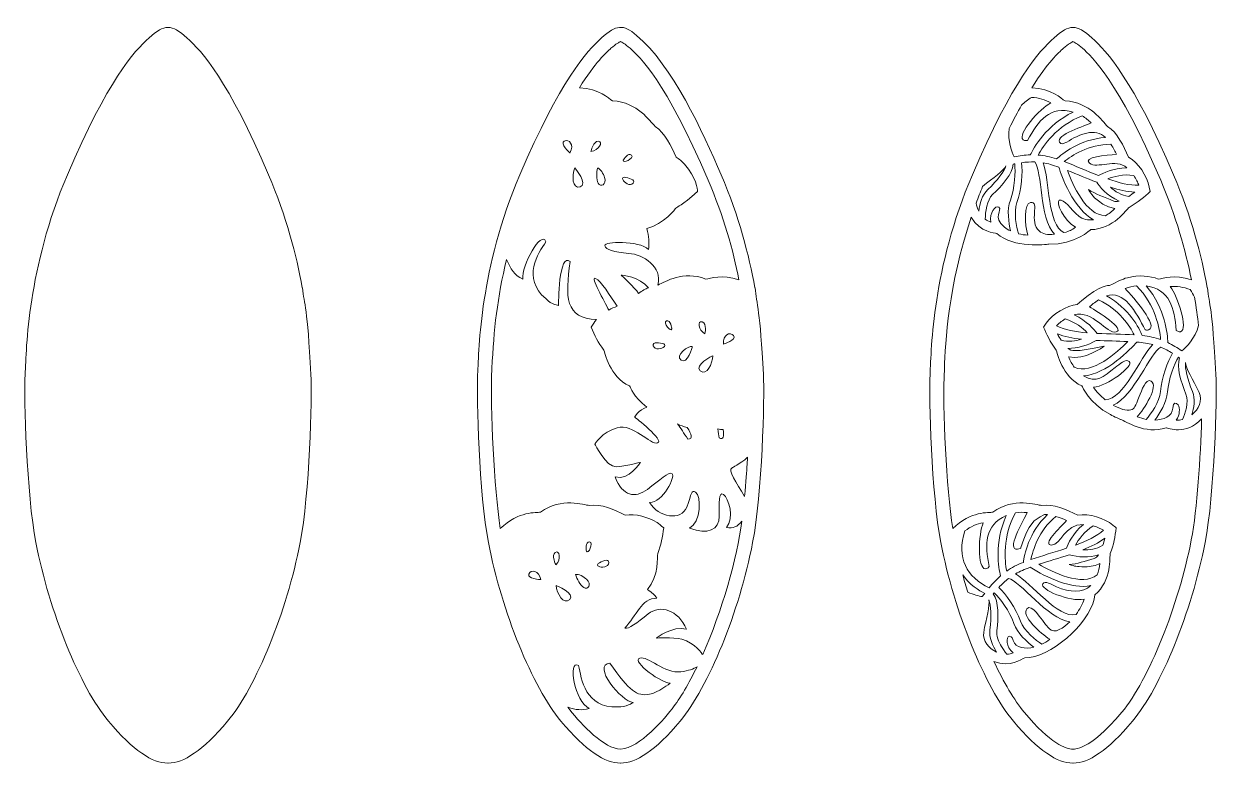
# Model space of a CAD drawing. Header units: inches. Extents: x 92 to 772, y 6 to 428.
import ezdxf

# ---------------------------------------------------------------- set-up
doc = ezdxf.new("R2010")
doc.units = ezdxf.units.IN
doc.header["$MEASUREMENT"] = 0
doc.layers.add('_U+0421_U+043B_U+043E_U+0439 1', color=7, linetype='Continuous')

# ---------------------------------------------------------------- blocks, each defined once
blk = doc.blocks.new('block 2')
at = {"layer": '_U+0421_U+043B_U+043E_U+0439 1', "color": 1, "lineweight": 9, "true_color": 0xff0000}
for points, knots in [([(255.49, 227.88), (256.19, 214.54), (254.67, 159.69), (249.33, 131.96), (241.71, 92.43), (224.21, 49.59), (207.99, 30.06), (193.82, 13.02), (182.76, 6.23), (174.09, 6.13), (174.09, 6.13), (174.09, 6.13), (174.09, 6.13), (174.09, 6.13), (173.9, 6.13), (173.9, 6.13), (173.9, 6.13), (173.9, 6.13), (173.9, 6.13), (165.22, 6.23), (154.16, 13.02), (140, 30.06), (123.77, 49.59), (106.27, 92.43), (98.66, 131.96), (93.32, 159.69), (91.79, 214.54), (92.49, 227.88), (93.3, 243.2), (93.76, 288.07), (116.61, 341.74), (139.45, 395.41), (154.68, 412.27), (163.21, 419.89), (172.13, 427.87), (175.85, 427.87), (184.78, 419.89), (193.3, 412.27), (208.53, 395.41), (231.38, 341.74), (241.52, 317.91), (247.24, 295.83), (250.55, 277.29), (250.55, 277.29), (250.68, 277.2), (250.68, 277.2), (251.71, 267.59), (253.44, 266.74), (255.49, 227.88)], [0, 0, 0, 0, 1, 1, 1, 2, 2, 2, 3, 3, 3, 4, 4, 4, 5, 5, 5, 6, 6, 6, 7, 7, 7, 8, 8, 8, 9, 9, 9, 10, 10, 10, 11, 11, 11, 12, 12, 12, 13, 13, 13, 14, 14, 14, 15, 15, 15, 16, 16, 16, 16]), ([(513.53, 227.88), (511.6, 264.44), (509.69, 268.06), (508.72, 277.2), (508.72, 277.2), (508.59, 277.29), (508.59, 277.29), (505.28, 295.83), (499.56, 317.91), (489.41, 341.74), (478.93, 366.37), (461.46, 404.26), (441.2, 421.29), (433.38, 427.85), (429.59, 427.34), (421.24, 419.89), (412.72, 412.27), (397.49, 395.41), (374.65, 341.74), (351.8, 288.07), (351.34, 243.2), (350.53, 227.88), (349.83, 214.54), (351.36, 159.69), (356.7, 131.96), (364.31, 92.43), (381.81, 49.59), (398.04, 30.06), (412.2, 13.02), (423.26, 6.23), (431.94, 6.13), (431.94, 6.13), (431.94, 6.13), (431.94, 6.13), (431.94, 6.13), (432.12, 6.13), (432.12, 6.13), (432.12, 6.13), (432.12, 6.13), (432.12, 6.13), (440.8, 6.23), (451.86, 13.02), (466.03, 30.06), (482.25, 49.59), (499.75, 92.43), (507.36, 131.96), (512.71, 159.69), (514.23, 214.54), (513.53, 227.88)], [0, 0, 0, 0, 1, 1, 1, 2, 2, 2, 3, 3, 3, 4, 4, 4, 5, 5, 5, 6, 6, 6, 7, 7, 7, 8, 8, 8, 9, 9, 9, 10, 10, 10, 11, 11, 11, 12, 12, 12, 13, 13, 13, 14, 14, 14, 15, 15, 15, 16, 16, 16, 16]), ([(771.51, 227.88), (769.46, 266.74), (767.72, 267.59), (766.7, 277.19), (766.7, 277.19), (766.57, 277.29), (766.57, 277.29), (763.26, 295.83), (757.53, 317.91), (747.39, 341.74), (724.54, 395.41), (709.31, 412.27), (700.79, 419.89), (691.86, 427.87), (688.15, 427.86), (679.22, 419.89), (670.7, 412.27), (655.47, 395.41), (632.62, 341.74), (609.78, 288.07), (609.32, 243.2), (608.51, 227.88), (607.81, 214.53), (609.33, 159.69), (614.67, 131.96), (622.29, 92.43), (639.79, 49.59), (656.01, 30.06), (670.18, 13.02), (681.24, 6.23), (689.91, 6.13), (689.91, 6.13), (689.91, 6.13), (689.91, 6.13), (689.91, 6.13), (690.1, 6.13), (690.1, 6.13), (690.1, 6.13), (690.1, 6.13), (690.1, 6.13), (698.78, 6.23), (709.84, 13.02), (724, 30.06), (740.23, 49.59), (757.72, 92.43), (765.34, 131.96), (770.68, 159.69), (772.21, 214.53), (771.51, 227.88)], [0, 0, 0, 0, 1, 1, 1, 2, 2, 2, 3, 3, 3, 4, 4, 4, 5, 5, 5, 6, 6, 6, 7, 7, 7, 8, 8, 8, 9, 9, 9, 10, 10, 10, 11, 11, 11, 12, 12, 12, 13, 13, 13, 14, 14, 14, 15, 15, 15, 16, 16, 16, 16]), ([(426.58, 413.92), (429.55, 416.58), (431.33, 417.49), (432.03, 417.78), (432.73, 417.49), (434.51, 416.58), (437.49, 413.92), (442.48, 409.46), (457.67, 395.88), (482.05, 338.61), (490.84, 317.95), (496.22, 298.63), (499.57, 281.88), (489.69, 285.26), (483.46, 282.55), (480.67, 282.3), (467.65, 287.29), (457.68, 280.82), (453.31, 278.87), (456.03, 289.44), (444.91, 296.3), (436.73, 296.94), (428.05, 297.62), (423.64, 298.94), (423.09, 301.33), (422.53, 303.71), (442.28, 304.52), (447.99, 299.15), (448.59, 302.45), (448.14, 306.86), (447, 311.08), (456.76, 313.42), (463.6, 322.75), (463.51, 322.65), (464.9, 324.23), (466.37, 323.38), (475.96, 332.17), (475.65, 333.49), (475.43, 340.31), (468.58, 347.77), (467.04, 349.45), (465.37, 350.87), (463.72, 351.84), (460.81, 358.03), (457.56, 365.81), (451.72, 369.33), (448.67, 372.31), (441.82, 383.16), (427.51, 383.96), (425.21, 385.2), (420.07, 390.88), (408.55, 391.42), (417.69, 405.98), (423.76, 411.4), (426.58, 413.92)], [0, 0, 0, 0, 1, 1, 1, 2, 2, 2, 3, 3, 3, 4, 4, 4, 5, 5, 5, 6, 6, 6, 7, 7, 7, 8, 8, 8, 9, 9, 9, 10, 10, 10, 11, 11, 11, 12, 12, 12, 13, 13, 13, 14, 14, 14, 15, 15, 15, 16, 16, 16, 17, 17, 17, 18, 18, 18, 18]), ([(757.48, 133.47), (750.25, 95.92), (733.21, 53.66), (717.85, 35.17), (698.95, 12.43), (690, 14.13), (690, 14.13), (686.1, 14.18), (677.3, 16.97), (662.17, 35.17), (656.46, 42.05), (650.51, 52.21), (644.93, 64.19), (654.4, 60.49), (660.55, 65.37), (662.6, 66.27), (676.54, 65.56), (699.11, 85.71), (702.02, 99.75), (702.02, 99.75), (702.5, 102.07), (702.5, 102.07), (712.26, 110.37), (710.87, 124.09), (711.19, 125.74), (713.23, 130.59), (714.04, 135.67), (714.66, 140.28), (714.35, 140.54), (712.6, 142.05), (712.71, 141.96), (708.15, 145.87), (699.19, 148.67), (692.69, 147.63), (686.35, 150.62), (678.86, 154.2), (672.16, 153.2), (669.3, 153.17), (656.33, 158.16), (644.32, 149.31), (642.08, 148.78), (632, 150.27), (621.42, 139.95), (617.85, 163.48), (615.61, 207.52), (616.67, 231.2), (617.35, 246.2), (618.8, 278.34), (631.97, 317.52), (637.24, 308.6), (645.36, 308.84), (646.66, 308.31), (656.15, 299.62), (674.74, 302.15), (676.23, 302.13), (691.17, 301.96), (700.12, 310.43), (700.22, 310.48), (713.05, 310.65), (720.7, 322.1), (722, 323.19), (726.92, 325.75), (731.02, 329.5), (733.94, 332.17), (733.94, 332.17), (733.51, 334.71), (733.51, 334.71), (732.42, 341.08), (726.98, 348.73), (721.7, 351.84), (718.77, 358.07), (715.53, 365.82), (709.69, 369.33), (706.68, 372.28), (699.8, 383.16), (685.48, 383.96), (683.18, 385.21), (678.05, 390.88), (666.52, 391.42), (675.66, 405.98), (681.73, 411.4), (684.55, 413.92), (687.52, 416.58), (689.3, 417.49), (690.01, 417.78), (690.71, 417.49), (692.49, 416.58), (695.46, 413.92), (700.45, 409.46), (715.65, 395.88), (740.03, 338.61), (748.82, 317.96), (754.2, 298.63), (757.55, 281.88), (747.66, 285.27), (741.44, 282.55), (738.65, 282.3), (734.07, 284.05), (727.47, 284.83), (721.08, 283.07), (717.62, 282.11), (716.04, 280.96), (710.77, 278.64), (710.52, 278.51), (705.48, 279.12), (694.99, 270.01), (694.99, 270.01), (692.46, 267.82), (692.46, 267.82), (686.36, 267.14), (678.26, 262.39), (674.67, 257.03), (674.67, 257.03), (673.24, 254.89), (673.24, 254.89), (674.89, 251.01), (676.97, 246.2), (680.45, 241.8), (681.17, 240.33), (683.52, 226.68), (695.12, 221.29), (695.39, 220.93), (698.88, 211.57), (711.31, 204.96), (713.42, 203.84), (717.34, 202.14), (717.34, 202.14), (719.74, 201.31), (731.11, 193.42), (743.1, 197.39), (744.22, 197.42), (754.32, 192.79), (763.38, 202.49), (762.73, 180.78), (760.92, 151.31), (757.48, 133.47)], [0, 0, 0, 0, 1, 1, 1, 2, 2, 2, 3, 3, 3, 4, 4, 4, 5, 5, 5, 6, 6, 6, 7, 7, 7, 8, 8, 8, 9, 9, 9, 10, 10, 10, 11, 11, 11, 12, 12, 12, 13, 13, 13, 14, 14, 14, 15, 15, 15, 16, 16, 16, 17, 17, 17, 18, 18, 18, 19, 19, 19, 20, 20, 20, 21, 21, 21, 22, 22, 22, 23, 23, 23, 24, 24, 24, 25, 25, 25, 26, 26, 26, 27, 27, 27, 28, 28, 28, 29, 29, 29, 30, 30, 30, 31, 31, 31, 32, 32, 32, 33, 33, 33, 34, 34, 34, 35, 35, 35, 36, 36, 36, 37, 37, 37, 38, 38, 38, 39, 39, 39, 40, 40, 40, 41, 41, 41, 42, 42, 42, 43, 43, 43, 44, 44, 44, 45, 45, 45, 45]), ([(653.6, 368.19), (656.09, 373.15), (658.45, 377.57), (660.66, 381.52), (662.3, 383.09), (664.21, 384.55), (666.38, 385.89), (670.47, 385.67), (674.34, 384.62), (677.44, 382.8), (671.17, 379.53), (657.93, 364.78), (661.63, 361.73), (662.56, 360.96), (663.94, 361.4), (664.16, 361.41), (670.13, 372.62), (677.14, 381.42), (690.11, 377.54), (674.77, 370.09), (667.61, 357.15), (665.68, 353.11), (662.66, 353.01), (659.53, 352.63), (656.43, 352.06), (655.18, 354.65), (652.61, 361.07), (653.6, 368.19)], [0, 0, 0, 0, 1, 1, 1, 2, 2, 2, 3, 3, 3, 4, 4, 4, 5, 5, 5, 6, 6, 6, 7, 7, 7, 8, 8, 8, 9, 9, 9, 9]), ([(683.07, 359.54), (683.67, 359.05), (686.42, 360.35), (686.42, 360.35), (693.49, 364.85), (702.58, 368.88), (708.56, 363.05), (693.74, 362.02), (683.65, 353.62), (680.64, 350.78), (677, 351.95), (673.72, 352.78), (670.16, 353.04), (673.01, 358.22), (680.69, 369.69), (695.24, 375.43), (697.11, 374.31), (698.9, 372.83), (700.42, 371.33), (694.48, 368.73), (678.05, 363.7), (683.07, 359.54)], [0, 0, 0, 0, 1, 1, 1, 2, 2, 2, 3, 3, 3, 4, 4, 4, 5, 5, 5, 6, 6, 6, 7, 7, 7, 7]), ([(403.16, 354.19), (403.16, 354.19), (397.15, 359.59), (399.9, 360.98), (402.64, 362.38), (405.85, 358.95), (403.16, 354.19)], [0, 0, 0, 0, 1, 1, 1, 2, 2, 2, 2]), ([(415.17, 355.13), (415.17, 355.13), (416.49, 361.09), (419.42, 360.85), (422.35, 360.61), (419.54, 355.54), (415.17, 355.13)], [0, 0, 0, 0, 1, 1, 1, 2, 2, 2, 2]), ([(433.56, 350.18), (433.56, 350.18), (436.49, 354.81), (438.28, 353.02), (440.07, 351.23), (432.86, 347.64), (433.56, 350.18)], [0, 0, 0, 0, 1, 1, 1, 2, 2, 2, 2]), ([(699.47, 348.33), (703.68, 344.99), (714.53, 351.37), (720.8, 345.67), (712.93, 345.61), (706.85, 342.62), (704.64, 341.36), (698.09, 343.91), (691.39, 346.88), (684.98, 349.26), (689.18, 352.71), (698.76, 359.17), (711.63, 359.15), (713.05, 356.98), (714.23, 354.72), (714.85, 353.49), (709.2, 352.76), (695.05, 351.98), (699.47, 348.33)], [0, 0, 0, 0, 1, 1, 1, 2, 2, 2, 3, 3, 3, 4, 4, 4, 5, 5, 5, 6, 6, 6, 6]), ([(654.4, 309.7), (653.12, 310.32), (651.94, 311.05), (650.91, 311.9), (643.83, 317.76), (649.98, 321.6), (647.71, 323.32), (645.97, 324.63), (642.03, 319.96), (643.18, 314.71), (642.07, 315.1), (641, 315.7), (640, 316.5), (640.05, 320.48), (640.83, 327.27), (644.2, 330.47), (649.62, 335.61), (655.66, 342.5), (655.99, 347.89), (656.25, 347.94), (656.52, 347.99), (656.79, 348.04), (657.33, 343.66), (656.82, 334.18), (654.3, 327.33), (652.26, 321.76), (653.3, 314.47), (654.4, 309.7)], [0, 0, 0, 0, 1, 1, 1, 2, 2, 2, 3, 3, 3, 4, 4, 4, 5, 5, 5, 6, 6, 6, 7, 7, 7, 8, 8, 8, 9, 9, 9, 9]), ([(665.7, 325.96), (662.15, 325.36), (662.42, 313.01), (664.27, 307.4), (662.46, 307.43), (660.66, 307.67), (658.95, 308.07), (657.88, 311.86), (655.97, 320.27), (658.06, 325.95), (660.74, 333.26), (661.39, 343.38), (660.71, 348.67), (663.29, 349.01), (665.86, 349.19), (668.3, 349.13), (672.65, 343.53), (670.58, 317.48), (679.53, 307.81), (675.22, 307.36), (672.86, 307.99), (670.79, 309.7), (664.53, 314.87), (671.5, 326.93), (665.7, 325.96)], [0, 0, 0, 0, 1, 1, 1, 2, 2, 2, 3, 3, 3, 4, 4, 4, 5, 5, 5, 6, 6, 6, 7, 7, 7, 8, 8, 8, 8]), ([(691.49, 311.83), (689.13, 310.25), (688.28, 309.64), (684.86, 308.77), (675.34, 313.24), (676.66, 338.78), (672.99, 348.64), (675.71, 348.14), (678.71, 347.25), (681.92, 346.12), (683.42, 341.43), (690.22, 322.01), (701.8, 316.12), (698.57, 315.7), (695.55, 316.34), (693.31, 318.2), (688.67, 322.04), (684.98, 328.27), (682.19, 327.2), (680.11, 326.39), (684.56, 315.47), (691.49, 311.83)], [0, 0, 0, 0, 1, 1, 1, 2, 2, 2, 3, 3, 3, 4, 4, 4, 5, 5, 5, 6, 6, 6, 7, 7, 7, 7]), ([(406.05, 345.64), (406.05, 345.64), (413.72, 336.14), (408.99, 334.85), (404.26, 333.56), (404.19, 341.49), (406.05, 345.64)], [0, 0, 0, 0, 1, 1, 1, 2, 2, 2, 2]), ([(419.24, 336.91), (418.03, 338.93), (418.43, 343.27), (418.8, 345.61), (420.42, 345.6), (422.4, 342.05), (422.95, 340.28), (424.27, 335.99), (420.66, 334.57), (419.24, 336.91)], [0, 0, 0, 0, 1, 1, 1, 2, 2, 2, 3, 3, 3, 3]), ([(434.24, 340.33), (436.17, 340.04), (441.08, 339.08), (439.23, 336.91), (437.5, 334.89), (434.05, 337.32), (433.27, 339.09), (432.99, 339.74), (433.54, 340.44), (434.24, 340.33)], [0, 0, 0, 0, 1, 1, 1, 2, 2, 2, 3, 3, 3, 3]), ([(638.49, 335.02), (644.49, 340.24), (650.58, 343.96), (651.79, 346.84), (650.85, 343.68), (647.11, 338.74), (641.45, 333.37), (638.15, 330.24), (636.83, 325.19), (636.31, 321.07), (635.56, 322.52), (635.05, 324.07), (634.83, 325.63), (635.98, 328.72), (637.2, 331.86), (638.49, 335.02)], [0, 0, 0, 0, 1, 1, 1, 2, 2, 2, 3, 3, 3, 4, 4, 4, 5, 5, 5, 5]), ([(713.94, 322.5), (712.28, 320.85), (710.45, 319.49), (708.57, 318.44), (697.54, 318.5), (689.77, 336.19), (686.8, 344.28), (692.51, 342.03), (697.81, 339.72), (703.52, 337.5), (704.83, 335.61), (709.4, 329.61), (716.3, 326.79), (715.15, 326.48), (714.1, 326.43), (713.27, 326.78), (708.06, 328.97), (702.34, 330.88), (698.79, 333.45), (698.79, 333.45), (703.3, 324.43), (713.94, 322.5)], [0, 0, 0, 0, 1, 1, 1, 2, 2, 2, 3, 3, 3, 4, 4, 4, 5, 5, 5, 6, 6, 6, 7, 7, 7, 7]), ([(709.85, 339.42), (713.25, 340.8), (718.57, 342.26), (724.63, 341.43), (726.13, 339.29), (727.01, 337.27), (727.51, 335.84), (722.4, 335.61), (716.3, 337.15), (709.85, 339.42)], [0, 0, 0, 0, 1, 1, 1, 2, 2, 2, 3, 3, 3, 3]), ([(711.36, 334.69), (716.22, 333.12), (720.9, 332.03), (725.19, 331.84), (724.15, 331.04), (722.99, 330.2), (721.79, 329.43), (717.56, 329.99), (713.99, 332.32), (711.36, 334.69)], [0, 0, 0, 0, 1, 1, 1, 2, 2, 2, 3, 3, 3, 3]), ([(358.7, 231.2), (359.71, 253.64), (361.76, 271.64), (367.07, 293.51), (369.48, 287.88), (371.24, 284.72), (376.39, 282.13), (375.13, 289.97), (387.04, 310.6), (389.46, 303.57), (385.16, 297.1), (375.52, 282.97), (389.34, 271.1), (392.89, 267.48), (396.64, 267.24), (396.64, 267.24), (396.64, 267.24), (396.7, 298.25), (403.33, 292.25), (400.42, 271.96), (400.34, 259.87), (418.39, 259.16), (416.89, 257.52), (416.48, 256.63), (415.26, 254.89), (417.24, 250.25), (419.22, 245.92), (422.48, 241.8), (423.19, 240.34), (425.55, 226.68), (437.14, 221.29), (437.83, 220.29), (439.21, 215.44), (446.94, 209.21), (442.32, 207.51), (440.03, 203.58), (440.03, 203.58), (440.03, 203.58), (457.42, 190.14), (453.18, 188.78), (448.95, 187.42), (439.05, 200.12), (430.16, 197.46), (421.28, 194.8), (417.37, 188.09), (417.37, 188.09), (417.37, 188.09), (423.96, 174.98), (429.46, 175.2), (434.96, 175.42), (443.36, 177.73), (443.36, 177.73), (443.36, 177.73), (436.69, 167.05), (428.88, 169.42), (433.24, 158.28), (440.36, 157.11), (447.35, 162.3), (454.34, 167.49), (459.45, 172.65), (461.44, 171.22), (463.43, 169.79), (456.37, 154.51), (448.54, 154.81), (453.62, 146.27), (466.72, 144.11), (469.74, 152.17), (472.75, 160.22), (472.28, 161.94), (474.77, 160.69), (478.24, 158.95), (477.9, 143.07), (471.35, 140.26), (481.76, 136.01), (488.39, 139.57), (488.28, 146.85), (488.18, 154.12), (487.98, 161.62), (490.78, 159.38), (493.57, 157.13), (497.28, 146.04), (492.37, 140.51), (496.65, 139.82), (498.24, 140.89), (501.23, 144.26), (498.36, 122.79), (489.93, 92.87), (478.87, 68.05), (478.86, 68.06), (478.86, 68.08), (478.86, 68.08), (478.86, 68.08), (474.28, 74.94), (466.94, 76.79), (461.61, 78.13), (452.5, 77.46), (452.5, 77.46), (452.5, 77.46), (461.75, 84.67), (469.64, 82.59), (464.87, 93.56), (454.59, 96.72), (447.8, 91.28), (441.26, 86.04), (436.56, 82.41), (434.44, 83.2), (441.16, 90.17), (443.86, 100.27), (452.74, 100.26), (451.33, 102.43), (450.13, 103.16), (447.45, 105.11), (453.94, 113.29), (452.94, 123.95), (453.21, 125.74), (455.18, 130.43), (456.01, 135.29), (456.68, 140.28), (454.79, 141.91), (454.19, 142.49), (452.83, 143.37), (447.98, 146.51), (440.4, 148.54), (434.72, 147.63), (428.55, 150.54), (420.95, 154.21), (414.18, 153.2), (411.32, 153.18), (398.35, 158.16), (386.34, 149.31), (384.1, 148.78), (374.03, 150.27), (363.45, 139.95), (359.87, 163.48), (357.63, 207.52), (358.7, 231.2)], [0, 0, 0, 0, 1, 1, 1, 2, 2, 2, 3, 3, 3, 4, 4, 4, 5, 5, 5, 6, 6, 6, 7, 7, 7, 8, 8, 8, 9, 9, 9, 10, 10, 10, 11, 11, 11, 12, 12, 12, 13, 13, 13, 14, 14, 14, 15, 15, 15, 16, 16, 16, 17, 17, 17, 18, 18, 18, 19, 19, 19, 20, 20, 20, 21, 21, 21, 22, 22, 22, 23, 23, 23, 24, 24, 24, 25, 25, 25, 26, 26, 26, 27, 27, 27, 28, 28, 28, 29, 29, 29, 30, 30, 30, 31, 31, 31, 32, 32, 32, 33, 33, 33, 34, 34, 34, 35, 35, 35, 36, 36, 36, 37, 37, 37, 38, 38, 38, 39, 39, 39, 40, 40, 40, 41, 41, 41, 42, 42, 42, 43, 43, 43, 44, 44, 44, 45, 45, 45, 45]), ([(417.77, 282.66), (420.97, 281.29), (425.95, 272.87), (430.1, 266.76), (428.51, 266.2), (426.89, 265.45), (425.33, 264.57), (423.16, 269.28), (414.3, 284.15), (417.77, 282.66)], [0, 0, 0, 0, 1, 1, 1, 2, 2, 2, 3, 3, 3, 3]), ([(442.27, 274.13), (440.13, 277.26), (432.53, 284.48), (432.43, 284.55), (432.43, 284.55), (443.19, 283.55), (447.88, 277.34), (446.37, 276.68), (444.51, 275.68), (442.27, 274.13)], [0, 0, 0, 0, 1, 1, 1, 2, 2, 2, 3, 3, 3, 3]), ([(719.85, 276.89), (721.85, 277.64), (724.09, 278.25), (726.25, 278.51), (737.18, 267.32), (739.49, 253.71), (739.97, 247.82), (736.63, 249.03), (733.31, 249.62), (729.49, 250.04), (727.91, 253.87), (722.15, 265.66), (709.03, 272.66), (718.91, 276.29), (725.89, 263.49), (731.23, 253.25), (731.5, 253.24), (732.26, 253.11), (733.01, 253.32), (739.28, 255.04), (724.28, 272.01), (719.85, 276.89)], [0, 0, 0, 0, 1, 1, 1, 2, 2, 2, 3, 3, 3, 4, 4, 4, 5, 5, 5, 6, 6, 6, 7, 7, 7, 7]), ([(761.56, 255.87), (759.77, 248.43), (754.4, 243.24), (752.1, 241.3), (749.5, 243.09), (746.81, 244.72), (744.09, 246.05), (743.98, 250.52), (742.75, 265.26), (731.79, 278.34), (745.18, 276.6), (748.02, 265.62), (748.87, 252.99), (749.04, 252.91), (750.18, 251.94), (751.31, 252.25), (756, 253.54), (749.78, 272.55), (745.51, 277.95), (749.09, 278.34), (753.04, 277.72), (756.87, 276.24), (757.83, 274.83), (758.65, 273.42), (759.35, 272.01), (760.3, 266.22), (761.02, 260.82), (761.56, 255.87)], [0, 0, 0, 0, 1, 1, 1, 2, 2, 2, 3, 3, 3, 4, 4, 4, 5, 5, 5, 6, 6, 6, 7, 7, 7, 8, 8, 8, 9, 9, 9, 9]), ([(699.39, 266.52), (700.45, 267.39), (702.45, 268.97), (704.64, 270.37), (716.39, 265.11), (722.48, 255.31), (724.9, 250.43), (718.12, 250.89), (710.76, 250.92), (703.73, 251.27), (702.23, 253.33), (697.91, 258.55), (690.76, 261.82), (701.06, 264.89), (709.32, 250.75), (714.63, 252.09), (720.1, 253.6), (704.2, 263.56), (699.39, 266.52)], [0, 0, 0, 0, 1, 1, 1, 2, 2, 2, 3, 3, 3, 4, 4, 4, 5, 5, 5, 6, 6, 6, 6]), ([(461.32, 253.95), (460.92, 251.35), (455.81, 257.58), (458.18, 258.48), (460.55, 259.38), (461.32, 253.95), (461.32, 253.95)], [0, 0, 0, 0, 1, 1, 1, 2, 2, 2, 2]), ([(478.59, 257.9), (481.36, 256.93), (480.13, 250.95), (480.13, 250.95), (476.31, 253.11), (475.81, 258.88), (478.59, 257.9)], [0, 0, 0, 0, 1, 1, 1, 2, 2, 2, 2]), ([(698.18, 251.64), (691.38, 252.21), (685.18, 253.29), (680.61, 255.6), (681.65, 256.7), (683.28, 258.18), (685.53, 259.53), (691.39, 257.8), (695.65, 254.29), (698.18, 251.64)], [0, 0, 0, 0, 1, 1, 1, 2, 2, 2, 3, 3, 3, 3]), ([(496.46, 250.04), (498.39, 247.64), (490.7, 245.17), (490.7, 245.17), (490.19, 250.62), (494.53, 252.43), (496.46, 250.04)], [0, 0, 0, 0, 1, 1, 1, 2, 2, 2, 2]), ([(457.04, 243.73), (455.61, 242.42), (451.46, 241.62), (450.72, 244.17), (449.92, 246.9), (454.79, 245.78), (456.67, 245.25), (457.35, 245.06), (457.57, 244.2), (457.04, 243.73)], [0, 0, 0, 0, 1, 1, 1, 2, 2, 2, 3, 3, 3, 3]), ([(694.89, 247.94), (691.52, 246.86), (687.3, 246.19), (683.2, 247.41), (682.42, 248.6), (681.71, 249.83), (681.09, 250.99), (685.09, 249.41), (689.81, 248.5), (694.89, 247.94)], [0, 0, 0, 0, 1, 1, 1, 2, 2, 2, 3, 3, 3, 3]), ([(687.13, 242.75), (692.67, 242.57), (698.63, 244.56), (703.17, 247.29), (709.33, 246.98), (715.34, 246.92), (721.21, 246.64), (715.19, 240.48), (700.85, 227.51), (690.76, 231.97), (689.48, 233.7), (688.37, 235.68), (687.53, 237.88), (696.67, 235.73), (707.05, 243.6), (707.83, 243.98), (690.39, 240.38), (689, 241.24), (687.13, 242.75)], [0, 0, 0, 0, 1, 1, 1, 2, 2, 2, 3, 3, 3, 4, 4, 4, 5, 5, 5, 6, 6, 6, 6]), ([(722, 235.33), (720.09, 236.9), (716.76, 233.88), (714.06, 231.75), (707.33, 226.44), (703.3, 222.6), (695.99, 227.08), (708.96, 227.71), (723.12, 242.65), (726.41, 246.32), (729.8, 246.04), (732.92, 245.63), (735.6, 244.97), (728.21, 237.49), (718.96, 213.61), (708.44, 213.44), (705.68, 215.64), (703.24, 218.17), (701.73, 220.58), (709.32, 221.05), (725.17, 232.74), (722, 235.33)], [0, 0, 0, 0, 1, 1, 1, 2, 2, 2, 3, 3, 3, 4, 4, 4, 5, 5, 5, 6, 6, 6, 7, 7, 7, 7]), ([(472.92, 243.74), (472.92, 243.74), (470.27, 233.39), (466.54, 235.97), (462.8, 238.55), (470.77, 244.7), (472.92, 243.74)], [0, 0, 0, 0, 1, 1, 1, 2, 2, 2, 2]), ([(477.46, 229.91), (473.68, 233.02), (484.56, 238.56), (484.56, 238.56), (484.56, 234), (481.25, 226.8), (477.46, 229.91)], [0, 0, 0, 0, 1, 1, 1, 2, 2, 2, 2]), ([(734.54, 224.05), (731.51, 225.81), (729.2, 218.78), (727.74, 215.23), (725.43, 209.6), (725.18, 208.28), (723.03, 207.69), (720.43, 206.98), (716.65, 208.21), (712.91, 210.38), (725, 215.52), (733.87, 240.19), (740.07, 243.49), (742.32, 242.55), (744.59, 241.33), (746.8, 239.96), (744.02, 235.42), (740.47, 225.91), (739.93, 218.14), (739.5, 212.12), (734.31, 205.22), (731.79, 202.2), (730.06, 202.53), (728.33, 203.05), (726.66, 203.77), (730.59, 208.06), (739.1, 221.38), (734.54, 224.05)], [0, 0, 0, 0, 1, 1, 1, 2, 2, 2, 3, 3, 3, 4, 4, 4, 5, 5, 5, 6, 6, 6, 7, 7, 7, 8, 8, 8, 9, 9, 9, 9]), ([(749.95, 210.48), (749.04, 212.11), (747.13, 212.13), (746.96, 208.65), (746.73, 203.97), (741.4, 201.98), (736.61, 201.82), (739.56, 205.72), (743.5, 211.95), (743.92, 217.87), (744.42, 225.15), (747.84, 234.01), (750.13, 237.78), (750.35, 237.62), (750.57, 237.47), (750.79, 237.32), (748.89, 232.26), (751.58, 223.51), (754.42, 216.6), (756.3, 212.01), (753.9, 205.3), (752.52, 202.13), (751.28, 201.81), (750.06, 201.7), (748.9, 201.8), (751.17, 204.88), (750.95, 208.66), (749.95, 210.48)], [0, 0, 0, 0, 1, 1, 1, 2, 2, 2, 3, 3, 3, 4, 4, 4, 5, 5, 5, 6, 6, 6, 7, 7, 7, 8, 8, 8, 9, 9, 9, 9]), ([(757.77, 204.79), (758.99, 208.76), (759.84, 213.92), (758.12, 218.12), (755.15, 225.33), (753.76, 231.37), (754.2, 234.64), (754.13, 231.37), (758.6, 224.92), (761.87, 217.58), (763.94, 212.94), (761.77, 207.98), (757.77, 204.79)], [0, 0, 0, 0, 1, 1, 1, 2, 2, 2, 3, 3, 3, 4, 4, 4, 4]), ([(470.07, 197.51), (472.58, 193.87), (473.55, 190.98), (470.37, 191.04), (468.16, 194.45), (466.26, 197.27), (464.56, 199.61), (466.48, 198.73), (467.82, 198.23), (470.07, 197.51)], [0, 0, 0, 0, 1, 1, 1, 2, 2, 2, 3, 3, 3, 3]), ([(490.45, 196.38), (491.11, 192.63), (490.66, 190.24), (488.27, 191.62), (488.08, 193.08), (487.84, 194.89), (487.47, 196.84), (488.7, 196.57), (489.29, 196.48), (490.45, 196.38)], [0, 0, 0, 0, 1, 1, 1, 2, 2, 2, 3, 3, 3, 3]), ([(504.11, 175.1), (504.06, 174.1), (503.54, 166.24), (502.79, 158.22), (498.35, 166.29), (492.64, 173.32), (495.61, 174.68), (495.61, 174.68), (500.07, 176.66), (504.45, 180.62), (504.45, 180.62), (504.45, 180.62), (504.45, 180.62), (504.35, 178.79), (504.23, 176.95), (504.11, 175.1)], [0, 0, 0, 0, 1, 1, 1, 2, 2, 2, 3, 3, 3, 4, 4, 4, 5, 5, 5, 5]), ([(640.09, 116.98), (641.27, 116.98), (642.1, 118.2), (642.25, 118.34), (639.7, 130.84), (639.52, 142.04), (651.97, 147.31), (644.89, 131.79), (647.63, 117.25), (648.71, 112.92), (646.44, 110.91), (644.28, 108.62), (642.25, 106.21), (629.66, 111.95), (623.22, 123.42), (628.36, 138.62), (631.66, 141.06), (635.3, 142.72), (638.86, 143.29), (636.11, 136.78), (635.3, 116.98), (640.09, 116.98)], [0, 0, 0, 0, 1, 1, 1, 2, 2, 2, 3, 3, 3, 4, 4, 4, 5, 5, 5, 6, 6, 6, 7, 7, 7, 7]), ([(659.84, 128.57), (659.84, 128.57), (660.21, 128.71), (660.21, 128.71), (660.21, 128.71), (660.31, 129.1), (660.31, 129.1), (665.17, 143.66), (667.55, 144.47), (673.36, 147.83), (673.95, 148.17), (674.74, 147.95), (675.43, 147.89), (664.65, 137.65), (662.23, 124.75), (661.72, 120.65), (658.19, 119.24), (655.13, 117.79), (652.21, 115.72), (651.11, 121.52), (649.71, 135.26), (657.27, 148.95), (659.4, 149.27), (661.72, 149.28), (663.87, 149.09), (659.67, 140.76), (651.1, 125.36), (659.84, 128.57)], [0, 0, 0, 0, 1, 1, 1, 2, 2, 2, 3, 3, 3, 4, 4, 4, 5, 5, 5, 6, 6, 6, 7, 7, 7, 8, 8, 8, 9, 9, 9, 9]), ([(677.85, 130.5), (683.19, 130.61), (685.19, 142.52), (695.92, 142.31), (689.91, 137.27), (687.13, 131.08), (686.22, 128.68), (679.52, 126.46), (672.27, 124.43), (666.04, 122.25), (667.06, 127.59), (670.31, 138.63), (680.27, 146.85), (682.75, 146.08), (685.1, 145.09), (686.36, 144.54), (682.43, 140.33), (672.12, 130.5), (677.85, 130.5)], [0, 0, 0, 0, 1, 1, 1, 2, 2, 2, 3, 3, 3, 4, 4, 4, 5, 5, 5, 6, 6, 6, 6]), ([(691.46, 130.5), (693.2, 133.72), (696.35, 138.24), (701.57, 141.47), (704.1, 140.78), (706.07, 139.78), (707.36, 139), (703.57, 135.56), (697.88, 132.86), (691.46, 130.5)], [0, 0, 0, 0, 1, 1, 1, 2, 2, 2, 3, 3, 3, 3]), ([(414.35, 132.33), (416.88, 132.09), (413.61, 124.73), (412.53, 127.13), (412.53, 127.13), (411.83, 132.57), (414.35, 132.33)], [0, 0, 0, 0, 1, 1, 1, 2, 2, 2, 2]), ([(695.66, 127.83), (700.39, 129.72), (704.7, 131.85), (708.12, 134.43), (707.84, 133.15), (707.48, 131.77), (707.05, 130.42), (703.43, 128.17), (699.19, 127.69), (695.66, 127.83)], [0, 0, 0, 0, 1, 1, 1, 2, 2, 2, 3, 3, 3, 3]), ([(395.2, 119.23), (395.2, 119.23), (392.42, 124.67), (394.84, 126.35), (397.25, 128.03), (398.31, 122.33), (395.2, 119.23)], [0, 0, 0, 0, 1, 1, 1, 2, 2, 2, 2]), ([(419.33, 119.98), (421, 120.98), (425.4, 123.37), (425.35, 120.52), (425.31, 117.86), (421.1, 117.53), (419.37, 118.41), (418.74, 118.72), (418.72, 119.61), (419.33, 119.98)], [0, 0, 0, 0, 1, 1, 1, 2, 2, 2, 3, 3, 3, 3]), ([(670.61, 119.57), (676.18, 121.4), (682, 123.06), (687.83, 125), (692.99, 123.55), (699.24, 123.25), (704.5, 124.89), (703.8, 123.92), (703.03, 123.21), (702.17, 122.95), (696.76, 121.32), (692.24, 119.76), (687.86, 119.48), (691.51, 118.39), (691.38, 118.18), (696.77, 118.18), (700.2, 118.18), (703.1, 118.82), (705.41, 120.08), (705.18, 117.74), (704.64, 115.53), (703.86, 113.53), (695.32, 106.55), (678.05, 115.23), (670.61, 119.57)], [0, 0, 0, 0, 1, 1, 1, 2, 2, 2, 3, 3, 3, 4, 4, 4, 5, 5, 5, 6, 6, 6, 7, 7, 7, 8, 8, 8, 8]), ([(379.7, 114.01), (380.92, 116.83), (385.59, 116.24), (386.55, 110.85), (386.55, 110.85), (378.48, 111.18), (379.7, 114.01)], [0, 0, 0, 0, 1, 1, 1, 2, 2, 2, 2]), ([(696.32, 99.62), (695.5, 96.91), (693.83, 93.82), (691.75, 90.97), (681.56, 88.33), (666.29, 108.9), (657.18, 114.14), (659.59, 115.48), (662.49, 116.71), (665.68, 117.88), (674.81, 112.01), (689.56, 105.06), (700.1, 107.41), (695.32, 103.05), (688.35, 103.47), (680.64, 106.72), (677.57, 108.02), (674.27, 110.47), (672.85, 108.46), (670.55, 105.2), (688.65, 98.01), (696.32, 99.62)], [0, 0, 0, 0, 1, 1, 1, 2, 2, 2, 3, 3, 3, 4, 4, 4, 5, 5, 5, 6, 6, 6, 7, 7, 7, 7]), ([(412.62, 111.01), (415.85, 107.9), (413.39, 104.9), (411.01, 106.27), (408.97, 107.45), (407.22, 111.44), (406.41, 113.66), (407.84, 114.45), (411.29, 112.29), (412.62, 111.01)], [0, 0, 0, 0, 1, 1, 1, 2, 2, 2, 3, 3, 3, 3]), ([(630.01, 103.59), (629.01, 106.88), (628.06, 110.19), (627.17, 113.5), (631.09, 107.84), (636.53, 104.54), (639.68, 102.99), (639.21, 102.38), (638.75, 101.77), (638.3, 101.15), (636.44, 101.47), (633.33, 102.17), (630.01, 103.59)], [0, 0, 0, 0, 1, 1, 1, 2, 2, 2, 3, 3, 3, 4, 4, 4, 4]), ([(676.75, 76.79), (675.34, 75.65), (673.8, 74.69), (672.22, 73.92), (668.99, 76.16), (662.15, 81.42), (660.14, 87.12), (657.55, 94.47), (651.6, 102.68), (647.71, 106.33), (649.48, 108.23), (651.34, 110.01), (653.27, 111.52), (659.97, 110.02), (675.36, 88.54), (688.26, 86.82), (685.02, 83.52), (679.3, 79.33), (676.35, 82.89), (671.16, 89.17), (666.53, 97.08), (663.77, 94.25), (660.07, 90.45), (671.74, 79.93), (676.75, 76.79)], [0, 0, 0, 0, 1, 1, 1, 2, 2, 2, 3, 3, 3, 4, 4, 4, 5, 5, 5, 6, 6, 6, 7, 7, 7, 8, 8, 8, 8]), ([(395.24, 107.52), (395.24, 107.52), (406.55, 102.92), (403.04, 99.5), (399.52, 96.08), (395.62, 102.98), (395.24, 107.52)], [0, 0, 0, 0, 1, 1, 1, 2, 2, 2, 2]), ([(649.28, 72.64), (649.27, 72.63), (649.27, 72.63), (649.26, 72.63), (647.62, 75.4), (646.22, 78.76), (646.58, 81.78), (647.48, 89.2), (647.75, 98.35), (644.57, 102.72), (644.74, 102.92), (644.92, 103.13), (645.09, 103.33), (648.3, 100.31), (653.94, 92.68), (656.37, 85.79), (658.34, 80.2), (663.8, 75.25), (667.68, 72.27), (662.98, 71.14), (657.35, 71.67), (655.88, 76.11), (655.69, 76.71), (655.11, 78.54), (653.85, 78.5), (651.6, 78.41), (651.72, 72.21), (655.84, 68.98), (654.74, 68.57), (653.54, 68.36), (652.26, 68.33), (651.42, 69.38), (649.21, 72.74), (649.28, 72.64)], [0, 0, 0, 0, 1, 1, 1, 2, 2, 2, 3, 3, 3, 4, 4, 4, 5, 5, 5, 6, 6, 6, 7, 7, 7, 8, 8, 8, 9, 9, 9, 10, 10, 10, 11, 11, 11, 11]), ([(639.14, 80.75), (640.34, 88.72), (642.95, 96.13), (641.99, 99.25), (643.29, 96.22), (643.55, 90.03), (642.61, 82.26), (642.07, 77.75), (644.26, 73.01), (646.49, 69.51), (641.89, 71.47), (638.37, 75.71), (639.14, 80.75)], [0, 0, 0, 0, 1, 1, 1, 2, 2, 2, 3, 3, 3, 4, 4, 4, 4]), ([(430.31, 14.31), (420.7, 16.05), (407.77, 30.24), (401.94, 38.04), (406.67, 36.56), (409.73, 36.02), (414.22, 37.34), (405.92, 40.85), (401.57, 65.39), (408.14, 61.92), (409.44, 54.27), (412.08, 37.37), (430.27, 38.17), (435.35, 37.96), (439.18, 40.73), (439.18, 40.73), (432.67, 41.04), (415.24, 62.38), (426, 63.17), (437.42, 46.87), (441.08, 44.31), (448.6, 45.41), (453.2, 46.2), (460.37, 51.77), (460.37, 51.77), (456.73, 50.91), (437.58, 64.23), (443.1, 66.06), (447.32, 67.46), (457.23, 57.03), (466.42, 58.24), (470.85, 58.82), (473.75, 59.89), (475.64, 61.11), (470.99, 51.51), (466.14, 43.23), (461.4, 37.09), (455.2, 29.09), (440.29, 12.53), (430.31, 14.31)], [0, 0, 0, 0, 1, 1, 1, 2, 2, 2, 3, 3, 3, 4, 4, 4, 5, 5, 5, 6, 6, 6, 7, 7, 7, 8, 8, 8, 9, 9, 9, 10, 10, 10, 11, 11, 11, 12, 12, 12, 13, 13, 13, 13])]:
    blk.add_open_spline(points, degree=3, knots=knots, dxfattribs=at)

msp = doc.modelspace()

# ---------------------------------------------------------------- block references
at = {"layer": '_U+0421_U+043B_U+043E_U+0439 1'}
msp.add_blockref('block 2', (0, 0), dxfattribs=at)

doc.saveas('drawing.dxf')
